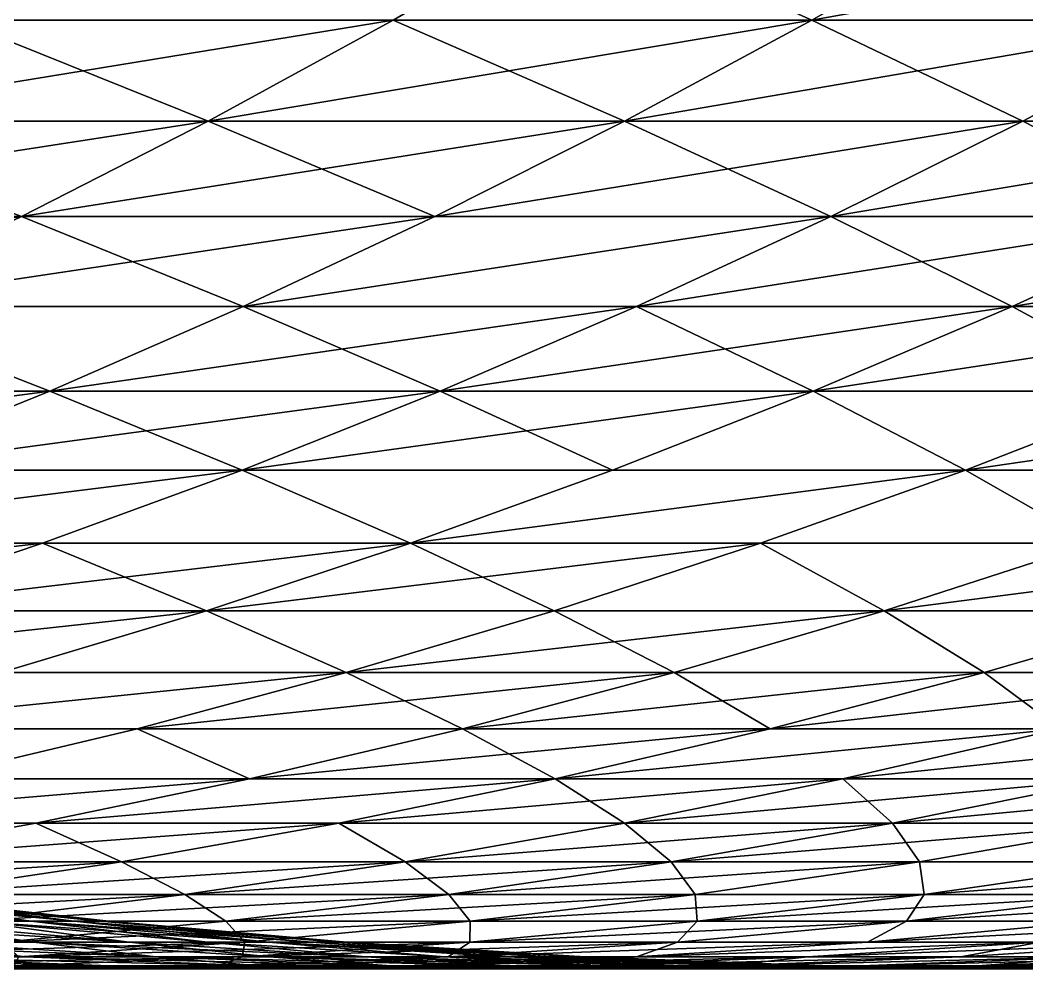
# Model space of a CAD drawing. Header units: millimetres. Extents: x -3250 to 8000, y -3250 to 3250.
# Drawn here: x 7112.9 to 7197, y -800 to -720.8 of the extents above; entities that cross this region are included whole.
import ezdxf

# ---------------------------------------------------------------- set-up
doc = ezdxf.new("R2010")
doc.units = ezdxf.units.MM
doc.header["$MEASUREMENT"] = 0
doc.layers.add('MESH_3D', color=2, linetype='CONTINUOUS')

msp = doc.modelspace()

# ---------------------------------------------------------------- linework, layer by layer
at = {"layer": 'MESH_3D'}
for points in [[(7122.645, -711.897, 24600.123), (7084.524, -711.897, 24657.562), (7107.641, -720.775, 24590.433)], [(7159.322, -711.897, 24541.752), (7122.645, -711.897, 24600.123), (7107.641, -720.775, 24590.433)], [(7159.322, -711.897, 24541.752), (7107.641, -720.775, 24590.433), (7144.081, -720.775, 24532.438)], [(7179.064, -720.775, 24473.553), (7159.322, -711.897, 24541.752), (7144.081, -720.775, 24532.438)], [(7194.533, -711.897, 24482.484), (7159.322, -711.897, 24541.752), (7179.064, -720.775, 24473.553)], [(7228.255, -711.897, 24422.357), (7194.533, -711.897, 24482.484), (7179.064, -720.775, 24473.553)], [(7228.255, -711.897, 24422.357), (7179.064, -720.775, 24473.553), (7212.569, -720.775, 24413.815)], [(7107.641, -720.775, 2109.567), (7128.656, -729.205, 2176.988), (7092.456, -729.205, 2119.375)], [(7144.081, -720.775, 24532.438), (7092.456, -729.205, 24580.625), (7128.656, -729.205, 24523.012)], [(7144.081, -720.775, 24532.438), (7107.641, -720.775, 24590.433), (7092.456, -729.205, 24580.625)], [(7107.641, -720.775, 2109.567), (7144.081, -720.775, 2167.562), (7128.656, -729.205, 2176.988)], [(7144.081, -720.775, 2167.562), (7163.409, -729.205, 2235.485), (7128.656, -729.205, 2176.988)], [(7179.064, -720.775, 24473.553), (7144.081, -720.775, 24532.438), (7128.656, -729.205, 24523.012)], [(7179.064, -720.775, 24473.553), (7128.656, -729.205, 24523.012), (7163.409, -729.205, 24464.515)], [(7144.081, -720.775, 2167.562), (7179.064, -720.775, 2226.447), (7163.409, -729.205, 2235.485)], [(7179.064, -720.775, 2226.447), (7196.693, -729.205, 2294.831), (7163.409, -729.205, 2235.485)], [(7212.569, -720.775, 24413.815), (7179.064, -720.775, 24473.553), (7163.409, -729.205, 24464.515)], [(7212.569, -720.775, 24413.815), (7163.409, -729.205, 24464.515), (7196.693, -729.205, 24405.169)], [(7179.064, -720.775, 2226.447), (7212.569, -720.775, 2286.185), (7196.693, -729.205, 2294.831)], [(7212.569, -720.775, 2286.185), (7228.487, -729.205, 2354.988), (7196.693, -729.205, 2294.831)], [(7228.487, -729.205, 24345.012), (7212.569, -720.775, 24413.815), (7196.693, -729.205, 24405.169)], [(7092.456, -729.205, 2119.375), (7113.056, -737.181, 2186.521), (7077.098, -737.181, 2129.294)], [(7128.656, -729.205, 24523.012), (7092.456, -729.205, 24580.625), (7077.098, -737.181, 24570.706)], [(7128.656, -729.205, 24523.012), (7077.098, -737.181, 24570.706), (7113.056, -737.181, 24513.479)], [(7092.456, -729.205, 2119.375), (7128.656, -729.205, 2176.988), (7113.056, -737.181, 2186.521)], [(7128.656, -729.205, 2176.988), (7147.576, -737.181, 2244.626), (7113.056, -737.181, 2186.521)], [(7163.409, -729.205, 24464.515), (7128.656, -729.205, 24523.012), (7113.056, -737.181, 24513.479)], [(7163.409, -729.205, 24464.515), (7113.056, -737.181, 24513.479), (7147.576, -737.181, 24455.374)], [(7128.656, -729.205, 2176.988), (7163.409, -729.205, 2235.485), (7147.576, -737.181, 2244.626)], [(7163.409, -729.205, 2235.485), (7180.637, -737.181, 2303.574), (7147.576, -737.181, 2244.626)], [(7196.693, -729.205, 24405.169), (7147.576, -737.181, 24455.374), (7180.637, -737.181, 24396.426)], [(7196.693, -729.205, 24405.169), (7163.409, -729.205, 24464.515), (7147.576, -737.181, 24455.374)], [(7163.409, -729.205, 2235.485), (7196.693, -729.205, 2294.831), (7180.637, -737.181, 2303.574)], [(7196.693, -729.205, 2294.831), (7212.218, -737.181, 2363.328), (7180.637, -737.181, 2303.574)], [(7228.487, -729.205, 24345.012), (7196.693, -729.205, 24405.169), (7180.637, -737.181, 24396.426)], [(7228.487, -729.205, 24345.012), (7180.637, -737.181, 24396.426), (7212.218, -737.181, 24336.672)], [(7196.693, -729.205, 2294.831), (7228.487, -729.205, 2354.988), (7212.218, -737.181, 2363.328)], [(7113.056, -737.181, 24513.479), (7077.098, -737.181, 24570.706), (7061.579, -744.699, 24560.683)], [(7113.056, -737.181, 24513.479), (7061.579, -744.699, 24560.683), (7097.292, -744.699, 24503.846)], [(7077.098, -737.181, 2129.294), (7113.056, -737.181, 2186.521), (7097.292, -744.699, 2196.154)], [(7113.056, -737.181, 2186.521), (7131.577, -744.699, 2253.864), (7097.292, -744.699, 2196.154)], [(7147.576, -737.181, 24455.374), (7113.056, -737.181, 24513.479), (7097.292, -744.699, 24503.846)], [(7147.576, -737.181, 24455.374), (7097.292, -744.699, 24503.846), (7131.577, -744.699, 24446.136)], [(7113.056, -737.181, 2186.521), (7147.576, -737.181, 2244.626), (7131.577, -744.699, 2253.864)], [(7131.577, -744.699, 2253.864), (7180.637, -737.181, 2303.574), (7164.412, -744.699, 2312.41)], [(7147.576, -737.181, 2244.626), (7180.637, -737.181, 2303.574), (7131.577, -744.699, 2253.864)], [(7180.637, -737.181, 24396.426), (7131.577, -744.699, 24446.136), (7164.412, -744.699, 24387.59)], [(7180.637, -737.181, 24396.426), (7147.576, -737.181, 24455.374), (7131.577, -744.699, 24446.136)], [(7180.637, -737.181, 2303.574), (7195.778, -744.699, 2371.756), (7164.412, -744.699, 2312.41)], [(7212.218, -737.181, 24336.672), (7164.412, -744.699, 24387.59), (7195.778, -744.699, 24328.244)], [(7212.218, -737.181, 24336.672), (7180.637, -737.181, 24396.426), (7164.412, -744.699, 24387.59)], [(7180.637, -737.181, 2303.574), (7212.218, -737.181, 2363.328), (7195.778, -744.699, 2371.756)], [(7212.218, -737.181, 2363.328), (7225.654, -744.699, 2431.867), (7195.778, -744.699, 2371.756)], [(7242.299, -737.181, 24276.149), (7212.218, -737.181, 24336.672), (7195.778, -744.699, 24328.244)], [(7242.299, -737.181, 24276.149), (7195.778, -744.699, 24328.244), (7225.654, -744.699, 24268.133)], [(7097.292, -744.699, 2196.154), (7115.419, -751.754, 2263.192), (7081.372, -751.754, 2205.882)], [(7115.419, -751.754, 24436.808), (7097.292, -744.699, 24503.846), (7081.372, -751.754, 24494.118)], [(7097.292, -744.699, 2196.154), (7131.577, -744.699, 2253.864), (7115.419, -751.754, 2263.192)], [(7131.577, -744.699, 24446.136), (7097.292, -744.699, 24503.846), (7115.419, -751.754, 24436.808)], [(7131.577, -744.699, 2253.864), (7148.027, -751.754, 2321.332), (7115.419, -751.754, 2263.192)], [(7164.412, -744.699, 24387.59), (7115.419, -751.754, 24436.808), (7148.027, -751.754, 24378.668)], [(7164.412, -744.699, 24387.59), (7131.577, -744.699, 24446.136), (7115.419, -751.754, 24436.808)], [(7131.577, -744.699, 2253.864), (7164.412, -744.699, 2312.41), (7148.027, -751.754, 2321.332)], [(7164.412, -744.699, 2312.41), (7179.176, -751.754, 2380.268), (7148.027, -751.754, 2321.332)], [(7195.778, -744.699, 24328.244), (7164.412, -744.699, 24387.59), (7148.027, -751.754, 24378.668)], [(7195.778, -744.699, 24328.244), (7148.027, -751.754, 24378.668), (7179.176, -751.754, 24319.732)], [(7164.412, -744.699, 2312.41), (7195.778, -744.699, 2371.756), (7179.176, -751.754, 2380.268)], [(7195.778, -744.699, 2371.756), (7208.845, -751.754, 2439.961), (7179.176, -751.754, 2380.268)], [(7225.654, -744.699, 24268.133), (7179.176, -751.754, 24319.732), (7208.845, -751.754, 24260.039)], [(7225.654, -744.699, 24268.133), (7195.778, -744.699, 24328.244), (7179.176, -751.754, 24319.732)], [(7195.778, -744.699, 2371.756), (7225.654, -744.699, 2431.867), (7208.845, -751.754, 2439.961)], [(7065.308, -758.342, 2215.699), (7115.419, -751.754, 2263.192), (7099.115, -758.342, 2272.605)], [(7081.372, -751.754, 2205.882), (7115.419, -751.754, 2263.192), (7065.308, -758.342, 2215.699)], [(7115.419, -751.754, 24436.808), (7065.308, -758.342, 24484.301), (7099.115, -758.342, 24427.395)], [(7115.419, -751.754, 24436.808), (7081.372, -751.754, 24494.118), (7065.308, -758.342, 24484.301)], [(7115.419, -751.754, 2263.192), (7131.493, -758.342, 2330.336), (7099.115, -758.342, 2272.605)], [(7148.027, -751.754, 24378.668), (7099.115, -758.342, 24427.395), (7131.493, -758.342, 24369.664)], [(7148.027, -751.754, 24378.668), (7115.419, -751.754, 24436.808), (7099.115, -758.342, 24427.395)], [(7115.419, -751.754, 2263.192), (7148.027, -751.754, 2321.332), (7131.493, -758.342, 2330.336)], [(7148.027, -751.754, 2321.332), (7162.422, -758.342, 2388.857), (7131.493, -758.342, 2330.336)], [(7179.176, -751.754, 24319.732), (7148.027, -751.754, 24378.668), (7131.493, -758.342, 24369.664)], [(7179.176, -751.754, 24319.732), (7131.493, -758.342, 24369.664), (7162.422, -758.342, 24311.143)], [(7148.027, -751.754, 2321.332), (7179.176, -751.754, 2380.268), (7162.422, -758.342, 2388.857)], [(7179.176, -751.754, 2380.268), (7191.883, -758.342, 2448.13), (7162.422, -758.342, 2388.857)], [(7191.883, -758.342, 24251.87), (7179.176, -751.754, 24319.732), (7162.422, -758.342, 24311.143)], [(7179.176, -751.754, 2380.268), (7208.845, -751.754, 2439.961), (7191.883, -758.342, 2448.13)], [(7208.845, -751.754, 24260.039), (7179.176, -751.754, 24319.732), (7191.883, -758.342, 24251.87)], [(7191.883, -758.342, 2448.13), (7237.017, -751.754, 2500.376), (7219.856, -758.342, 2508.119)], [(7208.845, -751.754, 2439.961), (7237.017, -751.754, 2500.376), (7191.883, -758.342, 2448.13)], [(7237.017, -751.754, 24199.624), (7208.845, -751.754, 24260.039), (7191.883, -758.342, 24251.87)], [(7237.017, -751.754, 24199.624), (7191.883, -758.342, 24251.87), (7219.856, -758.342, 24191.881)], [(7082.673, -764.458, 2282.098), (7131.493, -758.342, 2330.336), (7114.82, -764.458, 2339.416)], [(7099.115, -758.342, 2272.605), (7131.493, -758.342, 2330.336), (7082.673, -764.458, 2282.098)], [(7131.493, -758.342, 24369.664), (7099.115, -758.342, 24427.395), (7082.673, -764.458, 24417.902)], [(7131.493, -758.342, 24369.664), (7082.673, -764.458, 24417.902), (7114.82, -764.458, 24360.584)], [(7131.493, -758.342, 2330.336), (7145.528, -764.458, 2397.518), (7114.82, -764.458, 2339.416)], [(7145.528, -764.458, 24302.482), (7131.493, -758.342, 24369.664), (7114.82, -764.458, 24360.584)], [(7131.493, -758.342, 2330.336), (7162.422, -758.342, 2388.857), (7145.528, -764.458, 2397.518)], [(7162.422, -758.342, 24311.143), (7131.493, -758.342, 24369.664), (7145.528, -764.458, 24302.482)], [(7145.528, -764.458, 2397.518), (7191.883, -758.342, 2448.13), (7174.777, -764.458, 2456.367)], [(7162.422, -758.342, 2388.857), (7191.883, -758.342, 2448.13), (7145.528, -764.458, 2397.518)], [(7191.883, -758.342, 24251.87), (7162.422, -758.342, 24311.143), (7145.528, -764.458, 24302.482)], [(7191.883, -758.342, 24251.87), (7145.528, -764.458, 24302.482), (7174.777, -764.458, 24243.633)], [(7191.883, -758.342, 2448.13), (7202.551, -764.458, 2515.928), (7174.777, -764.458, 2456.367)], [(7202.551, -764.458, 24184.072), (7191.883, -758.342, 24251.87), (7174.777, -764.458, 24243.633)], [(7191.883, -758.342, 2448.13), (7219.856, -758.342, 2508.119), (7202.551, -764.458, 2515.928)], [(7219.856, -758.342, 24191.881), (7191.883, -758.342, 24251.87), (7202.551, -764.458, 24184.072)], [(7114.82, -764.458, 24360.584), (7082.673, -764.458, 24417.902), (7066.105, -770.099, 24408.336)], [(7114.82, -764.458, 24360.584), (7066.105, -770.099, 24408.336), (7098.018, -770.099, 24351.434)], [(7082.673, -764.458, 2282.098), (7114.82, -764.458, 2339.416), (7098.018, -770.099, 2348.566)], [(7114.82, -764.458, 2339.416), (7128.503, -770.099, 2406.246), (7098.018, -770.099, 2348.566)], [(7145.528, -764.458, 24302.482), (7098.018, -770.099, 24351.434), (7128.503, -770.099, 24293.754)], [(7145.528, -764.458, 24302.482), (7114.82, -764.458, 24360.584), (7098.018, -770.099, 24351.434)], [(7114.82, -764.458, 2339.416), (7145.528, -764.458, 2397.518), (7128.503, -770.099, 2406.246)], [(7145.528, -764.458, 2397.518), (7157.54, -770.099, 2464.668), (7128.503, -770.099, 2406.246)], [(7174.777, -764.458, 24243.633), (7145.528, -764.458, 24302.482), (7128.503, -770.099, 24293.754)], [(7174.777, -764.458, 24243.633), (7128.503, -770.099, 24293.754), (7157.54, -770.099, 24235.332)], [(7145.528, -764.458, 2397.518), (7174.777, -764.458, 2456.367), (7157.54, -770.099, 2464.668)], [(7174.777, -764.458, 2456.367), (7185.112, -770.099, 2523.796), (7157.54, -770.099, 2464.668)], [(7185.112, -770.099, 24176.204), (7174.777, -764.458, 24243.633), (7157.54, -770.099, 24235.332)], [(7174.777, -764.458, 2456.367), (7202.551, -764.458, 2515.928), (7185.112, -770.099, 2523.796)], [(7202.551, -764.458, 24184.072), (7174.777, -764.458, 24243.633), (7185.112, -770.099, 24176.204)], [(7185.112, -770.099, 2523.796), (7228.831, -764.458, 2576.162), (7211.201, -770.099, 2583.593)], [(7202.551, -764.458, 2515.928), (7228.831, -764.458, 2576.162), (7185.112, -770.099, 2523.796)], [(7211.201, -770.099, 24116.407), (7202.551, -764.458, 24184.072), (7185.112, -770.099, 24176.204)], [(7128.503, -770.099, 24293.754), (7081.098, -775.262, 24342.22), (7111.358, -775.262, 24284.964)], [(7128.503, -770.099, 24293.754), (7098.018, -770.099, 24351.434), (7081.098, -775.262, 24342.22)], [(7098.018, -770.099, 2348.566), (7128.503, -770.099, 2406.246), (7111.358, -775.262, 2415.036)], [(7128.503, -770.099, 2406.246), (7140.182, -775.262, 2473.028), (7111.358, -775.262, 2415.036)], [(7140.182, -775.262, 24226.972), (7128.503, -770.099, 24293.754), (7111.358, -775.262, 24284.964)], [(7128.503, -770.099, 2406.246), (7157.54, -770.099, 2464.668), (7140.182, -775.262, 2473.028)], [(7157.54, -770.099, 24235.332), (7128.503, -770.099, 24293.754), (7140.182, -775.262, 24226.972)], [(7157.54, -770.099, 2464.668), (7167.551, -775.262, 2531.72), (7140.182, -775.262, 2473.028)], [(7185.112, -770.099, 24176.204), (7157.54, -770.099, 24235.332), (7140.182, -775.262, 24226.972)], [(7185.112, -770.099, 24176.204), (7140.182, -775.262, 24226.972), (7167.551, -775.262, 24168.28)], [(7157.54, -770.099, 2464.668), (7185.112, -770.099, 2523.796), (7167.551, -775.262, 2531.72)], [(7185.112, -770.099, 2523.796), (7193.448, -775.262, 2591.077), (7167.551, -775.262, 2531.72)], [(7193.448, -775.262, 24108.923), (7185.112, -770.099, 24176.204), (7167.551, -775.262, 24168.28)], [(7185.112, -770.099, 2523.796), (7211.201, -770.099, 2583.593), (7193.448, -775.262, 2591.077)], [(7211.201, -770.099, 24116.407), (7185.112, -770.099, 24176.204), (7193.448, -775.262, 24108.923)], [(7211.201, -770.099, 2583.593), (7217.857, -775.262, 2651.061), (7193.448, -775.262, 2591.077)], [(7217.857, -775.262, 24048.939), (7211.201, -770.099, 24116.407), (7193.448, -775.262, 24108.923)], [(7094.104, -779.942, 2423.881), (7140.182, -775.262, 2473.028), (7122.713, -779.942, 2481.44)], [(7111.358, -775.262, 2415.036), (7140.182, -775.262, 2473.028), (7094.104, -779.942, 2423.881)], [(7140.182, -775.262, 24226.972), (7111.358, -775.262, 24284.964), (7094.104, -779.942, 24276.119)], [(7140.182, -775.262, 24226.972), (7094.104, -779.942, 24276.119), (7122.713, -779.942, 24218.56)], [(7140.182, -775.262, 2473.028), (7149.877, -779.942, 2539.695), (7122.713, -779.942, 2481.44)], [(7167.551, -775.262, 24168.28), (7140.182, -775.262, 24226.972), (7122.713, -779.942, 24218.56)], [(7167.551, -775.262, 24168.28), (7122.713, -779.942, 24218.56), (7149.877, -779.942, 24160.305)], [(7140.182, -775.262, 2473.028), (7167.551, -775.262, 2531.72), (7149.877, -779.942, 2539.695)], [(7167.551, -775.262, 2531.72), (7175.581, -779.942, 2598.609), (7149.877, -779.942, 2539.695)], [(7193.448, -775.262, 24108.923), (7149.877, -779.942, 24160.305), (7175.581, -779.942, 24101.391)], [(7193.448, -775.262, 24108.923), (7167.551, -775.262, 24168.28), (7149.877, -779.942, 24160.305)], [(7167.551, -775.262, 2531.72), (7193.448, -775.262, 2591.077), (7175.581, -779.942, 2598.609)], [(7193.448, -775.262, 2591.077), (7199.808, -779.942, 2658.145), (7175.581, -779.942, 2598.609)], [(7217.857, -775.262, 24048.939), (7193.448, -775.262, 24108.923), (7175.581, -779.942, 24101.391)], [(7217.857, -775.262, 24048.939), (7175.581, -779.942, 24101.391), (7199.808, -779.942, 24041.855)], [(7193.448, -775.262, 2591.077), (7217.857, -775.262, 2651.061), (7199.808, -779.942, 2658.145)], [(7094.104, -779.942, 2423.881), (7122.713, -779.942, 2481.44), (7105.144, -784.138, 2489.901)], [(7122.713, -779.942, 24218.56), (7094.104, -779.942, 24276.119), (7105.144, -784.138, 24210.099)], [(7122.713, -779.942, 2481.44), (7132.103, -784.138, 2547.715), (7105.144, -784.138, 2489.901)], [(7132.103, -784.138, 24152.285), (7122.713, -779.942, 24218.56), (7105.144, -784.138, 24210.099)], [(7122.713, -779.942, 2481.44), (7149.877, -779.942, 2539.695), (7132.103, -784.138, 2547.715)], [(7149.877, -779.942, 24160.305), (7122.713, -779.942, 24218.56), (7132.103, -784.138, 24152.285)], [(7132.103, -784.138, 2547.715), (7175.581, -779.942, 2598.609), (7157.612, -784.138, 2606.183)], [(7149.877, -779.942, 2539.695), (7175.581, -779.942, 2598.609), (7132.103, -784.138, 2547.715)], [(7157.612, -784.138, 24093.817), (7149.877, -779.942, 24160.305), (7132.103, -784.138, 24152.285)], [(7175.581, -779.942, 24101.391), (7149.877, -779.942, 24160.305), (7157.612, -784.138, 24093.817)], [(7157.612, -784.138, 2606.183), (7199.808, -779.942, 2658.145), (7181.656, -784.138, 2665.269)], [(7175.581, -779.942, 2598.609), (7199.808, -779.942, 2658.145), (7157.612, -784.138, 2606.183)], [(7199.808, -779.942, 24041.855), (7157.612, -784.138, 24093.817), (7181.656, -784.138, 24034.731)], [(7199.808, -779.942, 24041.855), (7175.581, -779.942, 24101.391), (7157.612, -784.138, 24093.817)], [(7199.808, -779.942, 2658.145), (7204.219, -784.138, 2724.936), (7181.656, -784.138, 2665.269)], [(7222.543, -779.942, 23981.734), (7181.656, -784.138, 24034.731), (7204.219, -784.138, 23975.064)], [(7222.543, -779.942, 23981.734), (7199.808, -779.942, 24041.855), (7181.656, -784.138, 24034.731)], [(7087.487, -787.846, 2498.405), (7132.103, -784.138, 2547.715), (7114.239, -787.846, 2555.776)], [(7105.144, -784.138, 2489.901), (7132.103, -784.138, 2547.715), (7087.487, -787.846, 2498.405)], [(7132.103, -784.138, 24152.285), (7105.144, -784.138, 24210.099), (7087.487, -787.846, 24201.595)], [(7132.103, -784.138, 24152.285), (7087.487, -787.846, 24201.595), (7114.239, -787.846, 24144.224)], [(7114.239, -787.846, 2555.776), (7157.612, -784.138, 2606.183), (7139.553, -787.846, 2613.796)], [(7132.103, -784.138, 2547.715), (7157.612, -784.138, 2606.183), (7114.239, -787.846, 2555.776)], [(7157.612, -784.138, 24093.817), (7114.239, -787.846, 24144.224), (7139.553, -787.846, 24086.204)], [(7157.612, -784.138, 24093.817), (7132.103, -784.138, 24152.285), (7114.239, -787.846, 24144.224)], [(7157.612, -784.138, 2606.183), (7163.413, -787.846, 2672.429), (7139.553, -787.846, 2613.796)], [(7181.656, -784.138, 24034.731), (7157.612, -784.138, 24093.817), (7139.553, -787.846, 24086.204)], [(7181.656, -784.138, 24034.731), (7139.553, -787.846, 24086.204), (7163.413, -787.846, 24027.571)], [(7157.612, -784.138, 2606.183), (7181.656, -784.138, 2665.269), (7163.413, -787.846, 2672.429)], [(7181.656, -784.138, 2665.269), (7185.803, -787.846, 2731.639), (7163.413, -787.846, 2672.429)], [(7204.219, -784.138, 23975.064), (7163.413, -787.846, 24027.571), (7185.803, -787.846, 23968.361)], [(7204.219, -784.138, 23975.064), (7181.656, -784.138, 24034.731), (7163.413, -787.846, 24027.571)], [(7181.656, -784.138, 2665.269), (7204.219, -784.138, 2724.936), (7185.803, -787.846, 2731.639)], [(7185.803, -787.846, 2731.639), (7225.288, -784.138, 2785.147), (7206.71, -787.846, 2791.388)], [(7204.219, -784.138, 2724.936), (7225.288, -784.138, 2785.147), (7185.803, -787.846, 2731.639)], [(7206.71, -787.846, 23908.612), (7204.219, -784.138, 23975.064), (7185.803, -787.846, 23968.361)], [(7087.487, -787.846, 2498.405), (7114.239, -787.846, 2555.776), (7096.296, -791.065, 2563.872)], [(7114.239, -787.846, 24144.224), (7087.487, -787.846, 24201.595), (7096.296, -791.065, 24136.128)], [(7114.239, -787.846, 2555.776), (7121.414, -791.065, 2621.442), (7096.296, -791.065, 2563.872)], [(7139.553, -787.846, 24086.204), (7096.296, -791.065, 24136.128), (7121.414, -791.065, 24078.558)], [(7139.553, -787.846, 24086.204), (7114.239, -787.846, 24144.224), (7096.296, -791.065, 24136.128)], [(7114.239, -787.846, 2555.776), (7139.553, -787.846, 2613.796), (7121.414, -791.065, 2621.442)], [(7139.553, -787.846, 2613.796), (7145.089, -791.065, 2679.621), (7121.414, -791.065, 2621.442)], [(7145.089, -791.065, 24020.379), (7139.553, -787.846, 24086.204), (7121.414, -791.065, 24078.558)], [(7139.553, -787.846, 2613.796), (7163.413, -787.846, 2672.429), (7145.089, -791.065, 2679.621)], [(7163.413, -787.846, 24027.571), (7139.553, -787.846, 24086.204), (7145.089, -791.065, 24020.379)], [(7163.413, -787.846, 2672.429), (7167.305, -791.065, 2738.371), (7145.089, -791.065, 2679.621)], [(7185.803, -787.846, 23968.361), (7163.413, -787.846, 24027.571), (7145.089, -791.065, 24020.379)], [(7185.803, -787.846, 23968.361), (7145.089, -791.065, 24020.379), (7167.305, -791.065, 23961.629)], [(7163.413, -787.846, 2672.429), (7185.803, -787.846, 2731.639), (7167.305, -791.065, 2738.371)], [(7185.803, -787.846, 2731.639), (7188.051, -791.065, 2797.658), (7167.305, -791.065, 2738.371)], [(7206.71, -787.846, 23908.612), (7185.803, -787.846, 23968.361), (7167.305, -791.065, 23961.629)], [(7206.71, -787.846, 23908.612), (7167.305, -791.065, 23961.629), (7188.051, -791.065, 23902.342)], [(7185.803, -787.846, 2731.639), (7206.71, -787.846, 2791.388), (7188.051, -791.065, 2797.658)], [(7206.71, -787.846, 2791.388), (7207.311, -791.065, 2857.443), (7188.051, -791.065, 2797.658)], [(7207.311, -791.065, 23842.557), (7206.71, -787.846, 23908.612), (7188.051, -791.065, 23902.342)], [(7121.414, -791.065, 24078.558), (7078.286, -793.791, 24128.002), (7103.207, -793.791, 24070.883)], [(7121.414, -791.065, 24078.558), (7096.296, -791.065, 24136.128), (7078.286, -793.791, 24128.002)], [(7096.296, -791.065, 2563.872), (7121.414, -791.065, 2621.442), (7103.207, -793.791, 2629.117)], [(7121.414, -791.065, 2621.442), (7126.696, -793.791, 2686.839), (7103.207, -793.791, 2629.117)], [(7145.089, -791.065, 24020.379), (7121.414, -791.065, 24078.558), (7103.207, -793.791, 24070.883)], [(7145.089, -791.065, 24020.379), (7103.207, -793.791, 24070.883), (7126.696, -793.791, 24013.161)], [(7121.414, -791.065, 2621.442), (7145.089, -791.065, 2679.621), (7126.696, -793.791, 2686.839)], [(7126.696, -793.791, 2686.839), (7167.305, -791.065, 2738.371), (7148.738, -793.791, 2745.129)], [(7145.089, -791.065, 2679.621), (7167.305, -791.065, 2738.371), (7126.696, -793.791, 2686.839)], [(7148.738, -793.791, 23954.871), (7145.089, -791.065, 24020.379), (7126.696, -793.791, 24013.161)], [(7167.305, -791.065, 23961.629), (7145.089, -791.065, 24020.379), (7148.738, -793.791, 23954.871)], [(7167.305, -791.065, 2738.371), (7169.321, -793.791, 2803.951), (7148.738, -793.791, 2745.129)], [(7188.051, -791.065, 23902.342), (7148.738, -793.791, 23954.871), (7169.321, -793.791, 23896.049)], [(7188.051, -791.065, 23902.342), (7167.305, -791.065, 23961.629), (7148.738, -793.791, 23954.871)], [(7167.305, -791.065, 2738.371), (7188.051, -791.065, 2797.658), (7169.321, -793.791, 2803.951)], [(7188.051, -791.065, 2797.658), (7188.43, -793.791, 2863.267), (7169.321, -793.791, 2803.951)], [(7188.43, -793.791, 23836.733), (7188.051, -791.065, 23902.342), (7169.321, -793.791, 23896.049)], [(7188.051, -791.065, 2797.658), (7207.311, -791.065, 2857.443), (7188.43, -793.791, 2863.267)], [(7207.311, -791.065, 23842.557), (7188.051, -791.065, 23902.342), (7188.43, -793.791, 23836.733)], [(7188.43, -793.791, 2863.267), (7225.076, -791.065, 2917.69), (7206.055, -793.791, 2923.041)], [(7207.311, -791.065, 2857.443), (7225.076, -791.065, 2917.69), (7188.43, -793.791, 2863.267)], [(7225.076, -791.065, 23782.31), (7188.43, -793.791, 23836.733), (7206.055, -793.791, 23776.959)], [(7225.076, -791.065, 23782.31), (7207.311, -791.065, 23842.557), (7188.43, -793.791, 23836.733)], [(7126.696, -793.791, 24013.161), (7084.942, -796.025, 24063.184), (7108.245, -796.025, 24005.919)], [(7126.696, -793.791, 24013.161), (7103.207, -793.791, 24070.883), (7084.942, -796.025, 24063.184)], [(7113.858, -796.025, 23273.4), (7089.093, -793.791, 23329.058), (7094.092, -793.791, 23271.918)], [(7113.858, -796.025, 23273.4), (7108.815, -796.025, 23331.032), (7089.093, -793.791, 23329.058)], [(7113.858, -796.025, 3426.6), (7097.665, -793.791, 3485.328), (7094.092, -793.791, 3428.082)], [(7108.815, -796.025, 3368.968), (7113.858, -796.025, 3426.6), (7094.092, -793.791, 3428.082)], [(7117.461, -796.025, 23215.66), (7094.092, -793.791, 23271.918), (7097.665, -793.791, 23214.672)], [(7117.461, -796.025, 23215.66), (7113.858, -796.025, 23273.4), (7094.092, -793.791, 23271.918)], [(7117.461, -796.025, 3484.34), (7099.81, -793.791, 3542.646), (7097.665, -793.791, 3485.328)], [(7113.858, -796.025, 3426.6), (7117.461, -796.025, 3484.34), (7097.665, -793.791, 3485.328)], [(7119.625, -796.025, 23157.848), (7117.461, -796.025, 23215.66), (7097.665, -793.791, 23214.672)], [(7119.625, -796.025, 23157.848), (7097.665, -793.791, 23214.672), (7099.81, -793.791, 23157.354)], [(7119.625, -796.025, 3542.152), (7100.525, -793.791, 3600), (7099.81, -793.791, 3542.646)], [(7117.461, -796.025, 3484.34), (7119.625, -796.025, 3542.152), (7099.81, -793.791, 3542.646)], [(7119.625, -796.025, 23157.848), (7099.81, -793.791, 23157.354), (7100.525, -793.791, 23100)], [(7119.625, -796.025, 3542.152), (7120.346, -796.025, 3600), (7100.525, -793.791, 3600)], [(7120.346, -796.025, 23100), (7100.525, -793.791, 23100), (7100.525, -793.791, 3600)], [(7120.346, -796.025, 23100), (7100.525, -793.791, 3600), (7120.346, -796.025, 3600)], [(7119.625, -796.025, 23157.848), (7100.525, -793.791, 23100), (7120.346, -796.025, 23100)], [(7103.207, -793.791, 2629.117), (7126.696, -793.791, 2686.839), (7108.245, -796.025, 2694.081)], [(7126.696, -793.791, 2686.839), (7130.113, -796.025, 2751.908), (7108.245, -796.025, 2694.081)], [(7148.738, -793.791, 23954.871), (7108.245, -796.025, 24005.919), (7130.113, -796.025, 23948.092)], [(7148.738, -793.791, 23954.871), (7126.696, -793.791, 24013.161), (7108.245, -796.025, 24005.919)], [(7126.696, -793.791, 2686.839), (7148.738, -793.791, 2745.129), (7130.113, -796.025, 2751.908)], [(7148.738, -793.791, 2745.129), (7150.532, -796.025, 2810.263), (7130.113, -796.025, 2751.908)], [(7169.321, -793.791, 23896.049), (7148.738, -793.791, 23954.871), (7130.113, -796.025, 23948.092)], [(7169.321, -793.791, 23896.049), (7130.113, -796.025, 23948.092), (7150.532, -796.025, 23889.737)], [(7148.738, -793.791, 2745.129), (7169.321, -793.791, 2803.951), (7150.532, -796.025, 2810.263)], [(7169.321, -793.791, 2803.951), (7169.49, -796.025, 2869.109), (7150.532, -796.025, 2810.263)], [(7188.43, -793.791, 23836.733), (7150.532, -796.025, 23889.737), (7169.49, -796.025, 23830.891)], [(7188.43, -793.791, 23836.733), (7169.321, -793.791, 23896.049), (7150.532, -796.025, 23889.737)], [(7169.321, -793.791, 2803.951), (7188.43, -793.791, 2863.267), (7169.49, -796.025, 2869.109)], [(7188.43, -793.791, 2863.267), (7186.975, -796.025, 2928.409), (7169.49, -796.025, 2869.109)], [(7206.055, -793.791, 23776.959), (7188.43, -793.791, 23836.733), (7169.49, -796.025, 23830.891)], [(7206.055, -793.791, 23776.959), (7169.49, -796.025, 23830.891), (7186.975, -796.025, 23771.591)], [(7206.055, -793.791, 2923.041), (7202.977, -796.025, 2988.127), (7186.975, -796.025, 2928.409)], [(7188.43, -793.791, 2863.267), (7206.055, -793.791, 2923.041), (7186.975, -796.025, 2928.409)], [(7222.184, -793.791, 23716.764), (7206.055, -793.791, 23776.959), (7186.975, -796.025, 23771.591)], [(7222.184, -793.791, 23716.764), (7186.975, -796.025, 23771.591), (7202.977, -796.025, 23711.873)], [(7114.078, -797.763, 3251.209), (7102.338, -796.025, 3311.48), (7094.429, -796.025, 3254.17)], [(7104.663, -797.763, 3193.626), (7114.078, -797.763, 3251.209), (7094.429, -796.025, 3254.17)], [(7114.078, -797.763, 23448.791), (7104.663, -797.763, 23506.374), (7094.429, -796.025, 23445.83)], [(7122.054, -797.763, 23390.991), (7114.078, -797.763, 23448.791), (7094.429, -796.025, 23445.83)], [(7122.054, -797.763, 23390.991), (7094.429, -796.025, 23445.83), (7102.338, -796.025, 23388.52)], [(7122.054, -797.763, 3309.009), (7108.815, -796.025, 3368.968), (7102.338, -796.025, 3311.48)], [(7114.078, -797.763, 3251.209), (7122.054, -797.763, 3309.009), (7102.338, -796.025, 3311.48)], [(7108.815, -796.025, 23331.032), (7122.054, -797.763, 23390.991), (7102.338, -796.025, 23388.52)], [(7108.245, -796.025, 2694.081), (7130.113, -796.025, 2751.908), (7111.441, -797.763, 2758.704)], [(7130.113, -796.025, 23948.092), (7108.245, -796.025, 24005.919), (7111.441, -797.763, 23941.296)], [(7108.815, -796.025, 3368.968), (7133.672, -797.763, 3425.115), (7113.858, -796.025, 3426.6)], [(7128.587, -797.763, 3366.99), (7133.672, -797.763, 3425.115), (7108.815, -796.025, 3368.968)], [(7122.054, -797.763, 3309.009), (7128.587, -797.763, 3366.99), (7108.815, -796.025, 3368.968)], [(7128.587, -797.763, 23333.01), (7122.054, -797.763, 23390.991), (7108.815, -796.025, 23331.032)], [(7113.858, -796.025, 23273.4), (7128.587, -797.763, 23333.01), (7108.815, -796.025, 23331.032)], [(7130.113, -796.025, 2751.908), (7131.697, -797.763, 2816.592), (7111.441, -797.763, 2758.704)], [(7150.532, -796.025, 23889.737), (7111.441, -797.763, 23941.296), (7131.697, -797.763, 23883.408)], [(7150.532, -796.025, 23889.737), (7130.113, -796.025, 23948.092), (7111.441, -797.763, 23941.296)], [(7133.672, -797.763, 3425.115), (7117.461, -796.025, 3484.34), (7113.858, -796.025, 3426.6)], [(7133.672, -797.763, 23274.885), (7128.587, -797.763, 23333.01), (7113.858, -796.025, 23273.4)], [(7137.307, -797.763, 23216.65), (7133.672, -797.763, 23274.885), (7113.858, -796.025, 23273.4)], [(7137.307, -797.763, 23216.65), (7113.858, -796.025, 23273.4), (7117.461, -796.025, 23215.66)], [(7117.461, -796.025, 3484.34), (7139.489, -797.763, 3541.657), (7119.625, -796.025, 3542.152)], [(7137.307, -797.763, 3483.35), (7139.489, -797.763, 3541.657), (7117.461, -796.025, 3484.34)], [(7133.672, -797.763, 3425.115), (7137.307, -797.763, 3483.35), (7117.461, -796.025, 3484.34)], [(7139.489, -797.763, 23158.343), (7137.307, -797.763, 23216.65), (7117.461, -796.025, 23215.66)], [(7139.489, -797.763, 23158.343), (7117.461, -796.025, 23215.66), (7119.625, -796.025, 23157.848)], [(7119.625, -796.025, 3542.152), (7140.216, -797.763, 3600), (7120.346, -796.025, 3600)], [(7139.489, -797.763, 3541.657), (7140.216, -797.763, 3600), (7119.625, -796.025, 3542.152)], [(7139.489, -797.763, 23158.343), (7119.625, -796.025, 23157.848), (7120.346, -796.025, 23100)], [(7140.216, -797.763, 23100), (7120.346, -796.025, 23100), (7120.346, -796.025, 3600)], [(7140.216, -797.763, 23100), (7120.346, -796.025, 3600), (7140.216, -797.763, 3600)], [(7139.489, -797.763, 23158.343), (7120.346, -796.025, 23100), (7140.216, -797.763, 23100)], [(7130.113, -796.025, 2751.908), (7150.532, -796.025, 2810.263), (7131.697, -797.763, 2816.592)], [(7150.532, -796.025, 2810.263), (7150.503, -797.763, 2874.966), (7131.697, -797.763, 2816.592)], [(7150.503, -797.763, 23825.034), (7150.532, -796.025, 23889.737), (7131.697, -797.763, 23883.408)], [(7169.49, -796.025, 2869.109), (7167.848, -797.763, 2933.791), (7150.503, -797.763, 2874.966)], [(7150.532, -796.025, 2810.263), (7169.49, -796.025, 2869.109), (7150.503, -797.763, 2874.966)], [(7169.49, -796.025, 23830.891), (7150.532, -796.025, 23889.737), (7150.503, -797.763, 23825.034)], [(7186.975, -796.025, 23771.591), (7150.503, -797.763, 23825.034), (7167.848, -797.763, 23766.209)], [(7186.975, -796.025, 23771.591), (7169.49, -796.025, 23830.891), (7150.503, -797.763, 23825.034)], [(7186.975, -796.025, 2928.409), (7183.721, -797.763, 2993.03), (7167.848, -797.763, 2933.791)], [(7169.49, -796.025, 2869.109), (7186.975, -796.025, 2928.409), (7167.848, -797.763, 2933.791)], [(7183.721, -797.763, 23706.97), (7186.975, -796.025, 23771.591), (7167.848, -797.763, 23766.209)], [(7183.721, -797.763, 2993.03), (7217.484, -796.025, 3048.225), (7198.112, -797.763, 3052.647)], [(7202.977, -796.025, 2988.127), (7217.484, -796.025, 3048.225), (7183.721, -797.763, 2993.03)], [(7186.975, -796.025, 2928.409), (7202.977, -796.025, 2988.127), (7183.721, -797.763, 2993.03)], [(7202.977, -796.025, 23711.873), (7186.975, -796.025, 23771.591), (7183.721, -797.763, 23706.97)], [(7217.484, -796.025, 23651.775), (7202.977, -796.025, 23711.873), (7183.721, -797.763, 23706.97)], [(7217.484, -796.025, 23651.775), (7183.721, -797.763, 23706.97), (7198.112, -797.763, 23647.353)], [(7092.734, -799.006, 2765.513), (7131.697, -797.763, 2816.592), (7112.826, -799.006, 2822.932)], [(7111.441, -797.763, 2758.704), (7131.697, -797.763, 2816.592), (7092.734, -799.006, 2765.513)], [(7113.328, -799.006, 3132.351), (7104.663, -797.763, 3193.626), (7093.815, -797.763, 3136.295)], [(7100.95, -799.006, 3074.823), (7113.328, -799.006, 3132.351), (7093.815, -797.763, 3136.295)], [(7113.328, -799.006, 23567.649), (7100.95, -799.006, 23625.177), (7093.815, -797.763, 23563.705)], [(7124.268, -799.006, 23509.831), (7113.328, -799.006, 23567.649), (7093.815, -797.763, 23563.705)], [(7124.268, -799.006, 23509.831), (7093.815, -797.763, 23563.705), (7104.663, -797.763, 23506.374)], [(7124.268, -799.006, 3190.169), (7114.078, -797.763, 3251.209), (7104.663, -797.763, 3193.626)], [(7113.328, -799.006, 3132.351), (7124.268, -799.006, 3190.169), (7104.663, -797.763, 3193.626)], [(7114.078, -797.763, 23448.791), (7124.268, -799.006, 23509.831), (7104.663, -797.763, 23506.374)], [(7131.697, -797.763, 23883.408), (7111.441, -797.763, 23941.296), (7112.826, -799.006, 23877.068)], [(7131.697, -797.763, 2816.592), (7131.48, -799.006, 2880.834), (7112.826, -799.006, 2822.932)], [(7150.503, -797.763, 23825.034), (7112.826, -799.006, 23877.068), (7131.48, -799.006, 23819.166)], [(7150.503, -797.763, 23825.034), (7131.697, -797.763, 23883.408), (7112.826, -799.006, 23877.068)], [(7133.763, -799.006, 3248.242), (7122.054, -797.763, 3309.009), (7114.078, -797.763, 3251.209)], [(7124.268, -799.006, 3190.169), (7133.763, -799.006, 3248.242), (7114.078, -797.763, 3251.209)], [(7133.763, -799.006, 23451.758), (7124.268, -799.006, 23509.831), (7114.078, -797.763, 23448.791)], [(7141.807, -799.006, 23393.466), (7114.078, -797.763, 23448.791), (7122.054, -797.763, 23390.991)], [(7141.807, -799.006, 23393.466), (7133.763, -799.006, 23451.758), (7114.078, -797.763, 23448.791)], [(7141.807, -799.006, 3306.534), (7128.587, -797.763, 3366.99), (7122.054, -797.763, 3309.009)], [(7133.763, -799.006, 3248.242), (7141.807, -799.006, 3306.534), (7122.054, -797.763, 3309.009)], [(7128.587, -797.763, 23333.01), (7141.807, -799.006, 23393.466), (7122.054, -797.763, 23390.991)], [(7148.395, -799.006, 3365.008), (7133.672, -797.763, 3425.115), (7128.587, -797.763, 3366.99)], [(7141.807, -799.006, 3306.534), (7148.395, -799.006, 3365.008), (7128.587, -797.763, 3366.99)], [(7148.395, -799.006, 23334.992), (7141.807, -799.006, 23393.466), (7128.587, -797.763, 23333.01)], [(7133.672, -797.763, 23274.885), (7148.395, -799.006, 23334.992), (7128.587, -797.763, 23333.01)], [(7150.503, -797.763, 2874.966), (7148.684, -799.006, 2939.183), (7131.48, -799.006, 2880.834)], [(7131.697, -797.763, 2816.592), (7150.503, -797.763, 2874.966), (7131.48, -799.006, 2880.834)], [(7167.848, -797.763, 23766.209), (7131.48, -799.006, 23819.166), (7148.684, -799.006, 23760.817)], [(7167.848, -797.763, 23766.209), (7150.503, -797.763, 23825.034), (7131.48, -799.006, 23819.166)], [(7153.524, -799.006, 3423.628), (7137.307, -797.763, 3483.35), (7133.672, -797.763, 3425.115)], [(7148.395, -799.006, 3365.008), (7153.524, -799.006, 3423.628), (7133.672, -797.763, 3425.115)], [(7153.524, -799.006, 23276.372), (7148.395, -799.006, 23334.992), (7133.672, -797.763, 23274.885)], [(7157.189, -799.006, 23217.642), (7133.672, -797.763, 23274.885), (7137.307, -797.763, 23216.65)], [(7157.189, -799.006, 23217.642), (7153.524, -799.006, 23276.372), (7133.672, -797.763, 23274.885)], [(7157.189, -799.006, 3482.358), (7139.489, -797.763, 3541.657), (7137.307, -797.763, 3483.35)], [(7153.524, -799.006, 3423.628), (7157.189, -799.006, 3482.358), (7137.307, -797.763, 3483.35)], [(7139.489, -797.763, 23158.343), (7157.189, -799.006, 23217.642), (7137.307, -797.763, 23216.65)], [(7159.39, -799.006, 3541.16), (7140.216, -797.763, 3600), (7139.489, -797.763, 3541.657)], [(7157.189, -799.006, 3482.358), (7159.39, -799.006, 3541.16), (7139.489, -797.763, 3541.657)], [(7139.489, -797.763, 23158.343), (7140.216, -797.763, 23100), (7160.123, -799.006, 23100)], [(7159.39, -799.006, 23158.84), (7139.489, -797.763, 23158.343), (7160.123, -799.006, 23100)], [(7159.39, -799.006, 23158.84), (7157.189, -799.006, 23217.642), (7139.489, -797.763, 23158.343)], [(7159.39, -799.006, 3541.16), (7160.123, -799.006, 3600), (7140.216, -797.763, 3600)], [(7140.216, -797.763, 23100), (7140.216, -797.763, 3600), (7160.123, -799.006, 3600)], [(7160.123, -799.006, 23100), (7140.216, -797.763, 23100), (7160.123, -799.006, 3600)], [(7167.848, -797.763, 2933.791), (7164.429, -799.006, 2997.942), (7148.684, -799.006, 2939.183)], [(7150.503, -797.763, 2874.966), (7167.848, -797.763, 2933.791), (7148.684, -799.006, 2939.183)], [(7183.721, -797.763, 23706.97), (7167.848, -797.763, 23766.209), (7148.684, -799.006, 23760.817)], [(7183.721, -797.763, 23706.97), (7148.684, -799.006, 23760.817), (7164.429, -799.006, 23702.058)], [(7164.429, -799.006, 2997.942), (7198.112, -797.763, 3052.647), (7178.704, -799.006, 3057.076)], [(7183.721, -797.763, 2993.03), (7198.112, -797.763, 3052.647), (7164.429, -799.006, 2997.942)], [(7167.848, -797.763, 2933.791), (7183.721, -797.763, 2993.03), (7164.429, -799.006, 2997.942)], [(7198.112, -797.763, 23647.353), (7183.721, -797.763, 23706.97), (7164.429, -799.006, 23702.058)], [(7198.112, -797.763, 23647.353), (7164.429, -799.006, 23702.058), (7178.704, -799.006, 23642.924)], [(7178.704, -799.006, 3057.076), (7211.013, -797.763, 3112.603), (7191.5, -799.006, 3116.548)], [(7198.112, -797.763, 3052.647), (7211.013, -797.763, 3112.603), (7178.704, -799.006, 3057.076)], [(7191.5, -799.006, 23583.452), (7198.112, -797.763, 23647.353), (7178.704, -799.006, 23642.924)], [(7211.013, -797.763, 3112.603), (7202.809, -799.006, 3176.32), (7191.5, -799.006, 3116.548)], [(7211.013, -797.763, 23587.397), (7198.112, -797.763, 23647.353), (7191.5, -799.006, 23583.452)], [(7202.809, -799.006, 23523.68), (7211.013, -797.763, 23587.397), (7191.5, -799.006, 23583.452)], [(7120.382, -799.751, 23629.612), (7106.458, -799.751, 23687.296), (7087.142, -799.006, 23682.378)], [(7120.382, -799.751, 23629.612), (7087.142, -799.006, 23682.378), (7100.95, -799.006, 23625.177)], [(7131.48, -799.006, 23819.166), (7093.932, -799.751, 23870.72), (7112.433, -799.751, 23813.291)], [(7131.48, -799.006, 23819.166), (7112.826, -799.006, 23877.068), (7093.932, -799.751, 23870.72)], [(7100.95, -799.006, 3074.823), (7132.865, -799.751, 3128.401), (7113.328, -799.006, 3132.351)], [(7120.382, -799.751, 3070.388), (7132.865, -799.751, 3128.401), (7100.95, -799.006, 3074.823)], [(7106.458, -799.751, 3012.704), (7120.382, -799.751, 3070.388), (7100.95, -799.006, 3074.823)], [(7132.865, -799.751, 23571.599), (7120.382, -799.751, 23629.612), (7100.95, -799.006, 23625.177)], [(7132.865, -799.751, 23571.599), (7100.95, -799.006, 23625.177), (7113.328, -799.006, 23567.649)], [(7131.48, -799.006, 2880.834), (7129.497, -799.751, 2944.581), (7112.433, -799.751, 2886.709)], [(7112.826, -799.006, 2822.932), (7131.48, -799.006, 2880.834), (7112.433, -799.751, 2886.709)], [(7129.497, -799.751, 23755.419), (7131.48, -799.006, 23819.166), (7112.433, -799.751, 23813.291)], [(7113.328, -799.006, 3132.351), (7143.897, -799.751, 3186.708), (7124.268, -799.006, 3190.169)], [(7132.865, -799.751, 3128.401), (7143.897, -799.751, 3186.708), (7113.328, -799.006, 3132.351)], [(7124.268, -799.006, 23509.831), (7132.865, -799.751, 23571.599), (7113.328, -799.006, 23567.649)], [(7143.897, -799.751, 3186.708), (7133.763, -799.006, 3248.242), (7124.268, -799.006, 3190.169)], [(7143.897, -799.751, 23513.292), (7132.865, -799.751, 23571.599), (7124.268, -799.006, 23509.831)], [(7153.472, -799.751, 23454.729), (7143.897, -799.751, 23513.292), (7124.268, -799.006, 23509.831)], [(7153.472, -799.751, 23454.729), (7124.268, -799.006, 23509.831), (7133.763, -799.006, 23451.758)], [(7129.497, -799.751, 2944.581), (7164.429, -799.006, 2997.942), (7145.113, -799.751, 3002.861)], [(7148.684, -799.006, 2939.183), (7164.429, -799.006, 2997.942), (7129.497, -799.751, 2944.581)], [(7131.48, -799.006, 2880.834), (7148.684, -799.006, 2939.183), (7129.497, -799.751, 2944.581)], [(7148.684, -799.006, 23760.817), (7131.48, -799.006, 23819.166), (7129.497, -799.751, 23755.419)], [(7164.429, -799.006, 23702.058), (7148.684, -799.006, 23760.817), (7129.497, -799.751, 23755.419)], [(7164.429, -799.006, 23702.058), (7129.497, -799.751, 23755.419), (7145.113, -799.751, 23697.139)], [(7153.472, -799.751, 3245.271), (7141.807, -799.006, 3306.534), (7133.763, -799.006, 3248.242)], [(7143.897, -799.751, 3186.708), (7153.472, -799.751, 3245.271), (7133.763, -799.006, 3248.242)], [(7161.584, -799.751, 23395.945), (7133.763, -799.006, 23451.758), (7141.807, -799.006, 23393.466)], [(7161.584, -799.751, 23395.945), (7153.472, -799.751, 23454.729), (7133.763, -799.006, 23451.758)], [(7161.584, -799.751, 3304.055), (7148.395, -799.006, 3365.008), (7141.807, -799.006, 3306.534)], [(7153.472, -799.751, 3245.271), (7161.584, -799.751, 3304.055), (7141.807, -799.006, 3306.534)], [(7168.228, -799.751, 23336.977), (7161.584, -799.751, 23395.945), (7141.807, -799.006, 23393.466)], [(7168.228, -799.751, 23336.977), (7141.807, -799.006, 23393.466), (7148.395, -799.006, 23334.992)], [(7145.113, -799.751, 3002.861), (7178.704, -799.006, 3057.076), (7159.271, -799.751, 3061.512)], [(7164.429, -799.006, 2997.942), (7178.704, -799.006, 3057.076), (7145.113, -799.751, 3002.861)], [(7159.271, -799.751, 23638.488), (7164.429, -799.006, 23702.058), (7145.113, -799.751, 23697.139)], [(7148.395, -799.006, 3365.008), (7173.4, -799.751, 3422.138), (7153.524, -799.006, 3423.628)], [(7168.228, -799.751, 3363.023), (7173.4, -799.751, 3422.138), (7148.395, -799.006, 3365.008)], [(7161.584, -799.751, 3304.055), (7168.228, -799.751, 3363.023), (7148.395, -799.006, 3365.008)], [(7173.4, -799.751, 23277.862), (7148.395, -799.006, 23334.992), (7153.524, -799.006, 23276.372)], [(7173.4, -799.751, 23277.862), (7168.228, -799.751, 23336.977), (7148.395, -799.006, 23334.992)], [(7153.524, -799.006, 3423.628), (7177.097, -799.751, 3481.364), (7157.189, -799.006, 3482.358)], [(7173.4, -799.751, 3422.138), (7177.097, -799.751, 3481.364), (7153.524, -799.006, 3423.628)], [(7177.097, -799.751, 23218.636), (7153.524, -799.006, 23276.372), (7157.189, -799.006, 23217.642)], [(7177.097, -799.751, 23218.636), (7173.4, -799.751, 23277.862), (7153.524, -799.006, 23276.372)], [(7157.189, -799.006, 3482.358), (7179.316, -799.751, 3540.664), (7159.39, -799.006, 3541.16)], [(7177.097, -799.751, 3481.364), (7179.316, -799.751, 3540.664), (7157.189, -799.006, 3482.358)], [(7159.39, -799.006, 23158.84), (7177.097, -799.751, 23218.636), (7157.189, -799.006, 23217.642)], [(7178.704, -799.006, 3057.076), (7171.963, -799.751, 3120.497), (7159.271, -799.751, 3061.512)], [(7178.704, -799.006, 23642.924), (7164.429, -799.006, 23702.058), (7159.271, -799.751, 23638.488)], [(7191.5, -799.006, 23583.452), (7178.704, -799.006, 23642.924), (7159.271, -799.751, 23638.488)], [(7191.5, -799.006, 23583.452), (7159.271, -799.751, 23638.488), (7171.963, -799.751, 23579.503)], [(7179.316, -799.751, 3540.664), (7160.123, -799.006, 3600), (7159.39, -799.006, 3541.16)], [(7179.316, -799.751, 23159.336), (7177.097, -799.751, 23218.636), (7159.39, -799.006, 23158.84)], [(7179.316, -799.751, 23159.336), (7159.39, -799.006, 23158.84), (7160.123, -799.006, 23100)], [(7179.316, -799.751, 3540.664), (7180.055, -799.751, 3600), (7160.123, -799.006, 3600)], [(7180.055, -799.751, 23100), (7160.123, -799.006, 23100), (7160.123, -799.006, 3600)], [(7180.055, -799.751, 23100), (7160.123, -799.006, 3600), (7180.055, -799.751, 3600)], [(7179.316, -799.751, 23159.336), (7160.123, -799.006, 23100), (7180.055, -799.751, 23100)], [(7171.963, -799.751, 3120.497), (7202.809, -799.006, 3176.32), (7183.18, -799.751, 3179.781)], [(7191.5, -799.006, 3116.548), (7202.809, -799.006, 3176.32), (7171.963, -799.751, 3120.497)], [(7178.704, -799.006, 3057.076), (7191.5, -799.006, 3116.548), (7171.963, -799.751, 3120.497)], [(7202.809, -799.006, 23523.68), (7171.963, -799.751, 23579.503), (7183.18, -799.751, 23520.219)], [(7202.809, -799.006, 23523.68), (7191.5, -799.006, 23583.452), (7171.963, -799.751, 23579.503)], [(7202.809, -799.006, 3176.32), (7192.916, -799.751, 3239.326), (7183.18, -799.751, 3179.781)], [(7212.625, -799.006, 23463.645), (7183.18, -799.751, 23520.219), (7192.916, -799.751, 23460.674)], [(7212.625, -799.006, 23463.645), (7202.809, -799.006, 23523.68), (7183.18, -799.751, 23520.219)], [(7192.916, -799.751, 3239.326), (7220.941, -799.006, 3296.617), (7201.164, -799.751, 3299.095)], [(7212.625, -799.006, 3236.355), (7220.941, -799.006, 3296.617), (7192.916, -799.751, 3239.326)], [(7202.809, -799.006, 3176.32), (7212.625, -799.006, 3236.355), (7192.916, -799.751, 3239.326)], [(7220.941, -799.006, 23403.383), (7212.625, -799.006, 23463.645), (7192.916, -799.751, 23460.674)], [(7220.941, -799.006, 23403.383), (7192.916, -799.751, 23460.674), (7201.164, -799.751, 23400.905)], [(7125.785, -800, 23692.218), (7110.298, -800, 23750.017), (7091.099, -799.751, 23744.615)], [(7125.785, -800, 23692.218), (7091.099, -799.751, 23744.615), (7106.458, -799.751, 23687.296)], [(7129.497, -799.751, 23755.419), (7093.375, -800, 23807.412), (7110.298, -800, 23750.017)], [(7129.497, -799.751, 23755.419), (7112.433, -799.751, 23813.291), (7093.375, -800, 23807.412)], [(7125.785, -800, 3007.782), (7120.382, -799.751, 3070.388), (7106.458, -799.751, 3012.704)], [(7110.298, -800, 2949.983), (7125.785, -800, 3007.782), (7106.458, -799.751, 3012.704)], [(7120.382, -799.751, 23629.612), (7125.785, -800, 23692.218), (7106.458, -799.751, 23687.296)], [(7129.497, -799.751, 2944.581), (7125.785, -800, 3007.782), (7110.298, -800, 2949.983)], [(7112.433, -799.751, 2886.709), (7129.497, -799.751, 2944.581), (7110.298, -800, 2949.983)], [(7145.113, -799.751, 23697.139), (7110.298, -800, 23750.017), (7125.785, -800, 23692.218)], [(7145.113, -799.751, 23697.139), (7129.497, -799.751, 23755.419), (7110.298, -800, 23750.017)], [(7139.827, -800, 3065.95), (7132.865, -799.751, 3128.401), (7120.382, -799.751, 3070.388)], [(7125.785, -800, 3007.782), (7139.827, -800, 3065.95), (7120.382, -799.751, 3070.388)], [(7139.827, -800, 23634.05), (7125.785, -800, 23692.218), (7120.382, -799.751, 23629.612)], [(7152.414, -800, 23575.551), (7139.827, -800, 23634.05), (7120.382, -799.751, 23629.612)], [(7152.414, -800, 23575.551), (7120.382, -799.751, 23629.612), (7132.865, -799.751, 23571.599)], [(7145.113, -799.751, 3002.861), (7139.827, -800, 3065.95), (7125.785, -800, 3007.782)], [(7129.497, -799.751, 2944.581), (7145.113, -799.751, 3002.861), (7125.785, -800, 3007.782)], [(7159.271, -799.751, 23638.488), (7145.113, -799.751, 23697.139), (7125.785, -800, 23692.218)], [(7159.271, -799.751, 23638.488), (7125.785, -800, 23692.218), (7139.827, -800, 23634.05)], [(7132.865, -799.751, 3128.401), (7163.539, -800, 3183.244), (7143.897, -799.751, 3186.708)], [(7152.414, -800, 3124.449), (7163.539, -800, 3183.244), (7132.865, -799.751, 3128.401)], [(7139.827, -800, 3065.95), (7152.414, -800, 3124.449), (7132.865, -799.751, 3128.401)], [(7163.539, -800, 23516.756), (7152.414, -800, 23575.551), (7132.865, -799.751, 23571.599)], [(7163.539, -800, 23516.756), (7132.865, -799.751, 23571.599), (7143.897, -799.751, 23513.292)], [(7159.271, -799.751, 3061.512), (7152.414, -800, 3124.449), (7139.827, -800, 3065.95)], [(7145.113, -799.751, 3002.861), (7159.271, -799.751, 3061.512), (7139.827, -800, 3065.95)], [(7152.414, -800, 23575.551), (7159.271, -799.751, 23638.488), (7139.827, -800, 23634.05)], [(7143.897, -799.751, 3186.708), (7173.194, -800, 3242.299), (7153.472, -799.751, 3245.271)], [(7163.539, -800, 3183.244), (7173.194, -800, 3242.299), (7143.897, -799.751, 3186.708)], [(7153.472, -799.751, 23454.729), (7163.539, -800, 23516.756), (7143.897, -799.751, 23513.292)], [(7171.963, -799.751, 3120.497), (7163.539, -800, 3183.244), (7152.414, -800, 3124.449)], [(7159.271, -799.751, 3061.512), (7171.963, -799.751, 3120.497), (7152.414, -800, 3124.449)], [(7171.963, -799.751, 23579.503), (7159.271, -799.751, 23638.488), (7152.414, -800, 23575.551)], [(7183.18, -799.751, 23520.219), (7171.963, -799.751, 23579.503), (7152.414, -800, 23575.551)], [(7183.18, -799.751, 23520.219), (7152.414, -800, 23575.551), (7163.539, -800, 23516.756)], [(7173.194, -800, 3242.299), (7161.584, -799.751, 3304.055), (7153.472, -799.751, 3245.271)], [(7173.194, -800, 23457.701), (7163.539, -800, 23516.756), (7153.472, -799.751, 23454.729)], [(7181.374, -800, 23398.425), (7173.194, -800, 23457.701), (7153.472, -799.751, 23454.729)], [(7181.374, -800, 23398.425), (7153.472, -799.751, 23454.729), (7161.584, -799.751, 23395.945)], [(7181.374, -800, 3301.575), (7168.228, -799.751, 3363.023), (7161.584, -799.751, 3304.055)], [(7173.194, -800, 3242.299), (7181.374, -800, 3301.575), (7161.584, -799.751, 3304.055)], [(7168.228, -799.751, 23336.977), (7181.374, -800, 23398.425), (7161.584, -799.751, 23395.945)], [(7183.18, -799.751, 3179.781), (7173.194, -800, 3242.299), (7163.539, -800, 3183.244)], [(7171.963, -799.751, 3120.497), (7183.18, -799.751, 3179.781), (7163.539, -800, 3183.244)], [(7173.194, -800, 23457.701), (7183.18, -799.751, 23520.219), (7163.539, -800, 23516.756)], [(7168.228, -799.751, 3363.023), (7193.289, -800, 3420.648), (7173.4, -799.751, 3422.138)], [(7188.074, -800, 3361.037), (7193.289, -800, 3420.648), (7168.228, -799.751, 3363.023)], [(7181.374, -800, 3301.575), (7188.074, -800, 3361.037), (7168.228, -799.751, 3363.023)], [(7188.074, -800, 23338.963), (7181.374, -800, 23398.425), (7168.228, -799.751, 23336.977)], [(7193.289, -800, 23279.352), (7188.074, -800, 23338.963), (7168.228, -799.751, 23336.977)], [(7193.289, -800, 23279.352), (7168.228, -799.751, 23336.977), (7173.4, -799.751, 23277.862)], [(7192.916, -799.751, 3239.326), (7181.374, -800, 3301.575), (7173.194, -800, 3242.299)], [(7183.18, -799.751, 3179.781), (7192.916, -799.751, 3239.326), (7173.194, -800, 3242.299)], [(7192.916, -799.751, 23460.674), (7183.18, -799.751, 23520.219), (7173.194, -800, 23457.701)], [(7201.164, -799.751, 23400.905), (7192.916, -799.751, 23460.674), (7173.194, -800, 23457.701)], [(7201.164, -799.751, 23400.905), (7173.194, -800, 23457.701), (7181.374, -800, 23398.425)], [(7193.289, -800, 3420.648), (7177.097, -799.751, 3481.364), (7173.4, -799.751, 3422.138)], [(7197.017, -800, 23219.63), (7173.4, -799.751, 23277.862), (7177.097, -799.751, 23218.636)], [(7197.017, -800, 23219.63), (7193.289, -800, 23279.352), (7173.4, -799.751, 23277.862)], [(7197.017, -800, 3480.37), (7179.316, -799.751, 3540.664), (7177.097, -799.751, 3481.364)], [(7193.289, -800, 3420.648), (7197.017, -800, 3480.37), (7177.097, -799.751, 3481.364)], [(7199.254, -800, 23159.834), (7197.017, -800, 23219.63), (7177.097, -799.751, 23218.636)], [(7199.254, -800, 23159.834), (7177.097, -799.751, 23218.636), (7179.316, -799.751, 23159.336)], [(7199.254, -800, 3540.166), (7180.055, -799.751, 3600), (7179.316, -799.751, 3540.664)], [(7197.017, -800, 3480.37), (7199.254, -800, 3540.166), (7179.316, -799.751, 3540.664)], [(7199.254, -800, 23159.834), (7179.316, -799.751, 23159.336), (7180.055, -799.751, 23100)], [(7199.254, -800, 3540.166), (7200, -800, 3600), (7180.055, -799.751, 3600)], [(7200, -800, 23100), (7180.055, -799.751, 23100), (7180.055, -799.751, 3600)], [(7200, -800, 23100), (7180.055, -799.751, 3600), (7200, -800, 3600)], [(7199.254, -800, 23159.834), (7180.055, -799.751, 23100), (7200, -800, 23100)], [(7201.164, -799.751, 3299.095), (7188.074, -800, 3361.037), (7181.374, -800, 3301.575)], [(7192.916, -799.751, 3239.326), (7201.164, -799.751, 3299.095), (7181.374, -800, 3301.575)], [(7188.074, -800, 23338.963), (7201.164, -799.751, 23400.905), (7181.374, -800, 23398.425)], [(7207.919, -799.751, 3359.051), (7193.289, -800, 3420.648), (7188.074, -800, 3361.037)], [(7201.164, -799.751, 3299.095), (7207.919, -799.751, 3359.051), (7188.074, -800, 3361.037)], [(7207.919, -799.751, 23340.949), (7201.164, -799.751, 23400.905), (7188.074, -800, 23338.963)], [(7193.289, -800, 23279.352), (7207.919, -799.751, 23340.949), (7188.074, -800, 23338.963)], [(7213.178, -799.751, 3419.157), (7197.017, -800, 3480.37), (7193.289, -800, 3420.648)], [(7207.919, -799.751, 3359.051), (7213.178, -799.751, 3419.157), (7193.289, -800, 3420.648)], [(7213.178, -799.751, 23280.843), (7207.919, -799.751, 23340.949), (7193.289, -800, 23279.352)], [(7216.936, -799.751, 23220.624), (7213.178, -799.751, 23280.843), (7193.289, -800, 23279.352)], [(7216.936, -799.751, 23220.624), (7193.289, -800, 23279.352), (7197.017, -800, 23219.63)], [(7199.254, -800, 23159.834), (7216.936, -799.751, 23220.624), (7197.017, -800, 23219.63)]]:
    msp.add_3dface(points, dxfattribs=at)

doc.saveas('drawing.dxf')
